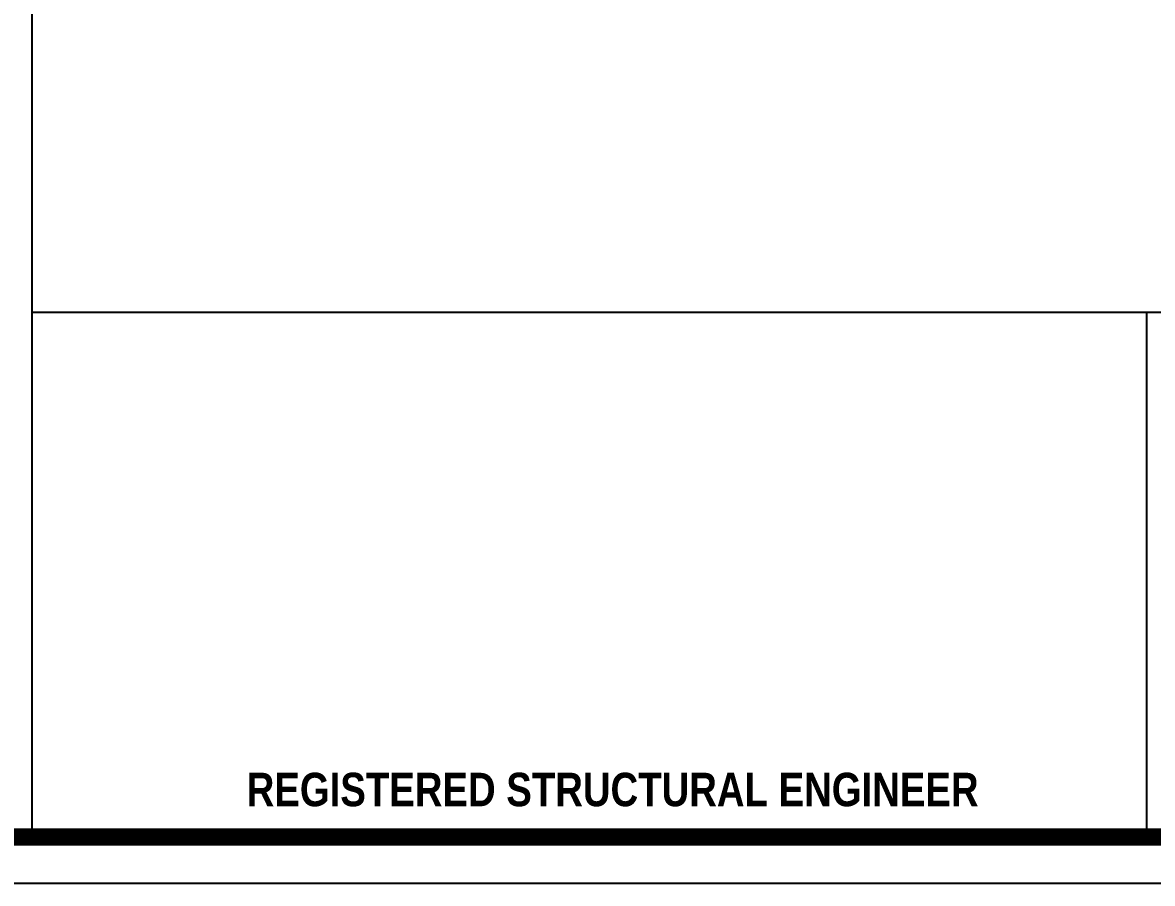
# Model space of a CAD drawing. Header units: metres. Extents: x -941 to 1333, y -28 to 1490.
# Drawn here: x 1038.4 to 1057.97, y 342.88 to 357.79 of the extents above; entities that cross this region are included whole.
import ezdxf

# ---------------------------------------------------------------- set-up
doc = ezdxf.new("R2010")
doc.units = ezdxf.units.M
doc.layers.add('window', color=3, linetype='Continuous')
doc.styles.add('style2', font='swisscb.ttf')

msp = doc.modelspace()

# ---------------------------------------------------------------- linework, layer by layer
msp.add_lwpolyline([(959.37921, 426.76802), (1077.98196, 426.76789), (1077.98196, 342.87839), (959.37921, 342.87851)], close=True)
at = {"const_width": 0.3036}
msp.add_lwpolyline([(960.18379, 343.6831), (1077.17738, 343.68297), (1077.17738, 425.96331), (960.18379, 425.96343)], close=True, dxfattribs=at)
for points in [[(1038.55746, 425.96331), (1038.55746, 343.68297)], [(1038.55746, 352.77171), (1077.17738, 352.77171)], [(1057.86742, 352.77171), (1057.86742, 343.68297)]]:
    msp.add_lwpolyline(points)
at = {"layer": 'window'}
msp.add_lwpolyline([(959.37921, 342.87839), (959.37921, 426.76814), (1077.98196, 426.76814), (1077.98196, 342.87839)], close=True, dxfattribs=at)

# ---------------------------------------------------------------- texts
at = {"insert": (1042.27787, 344.79437), "char_height": 0.5792987, "attachment_point": 1, "style": 'style2'}
msp.add_mtext_dynamic_manual_height_columns('REGISTERED STRUCTURAL ENGINEER', width=933.6250952, gutter_width=20.11454, heights=[0], dxfattribs=at)

doc.saveas('drawing.dxf')
